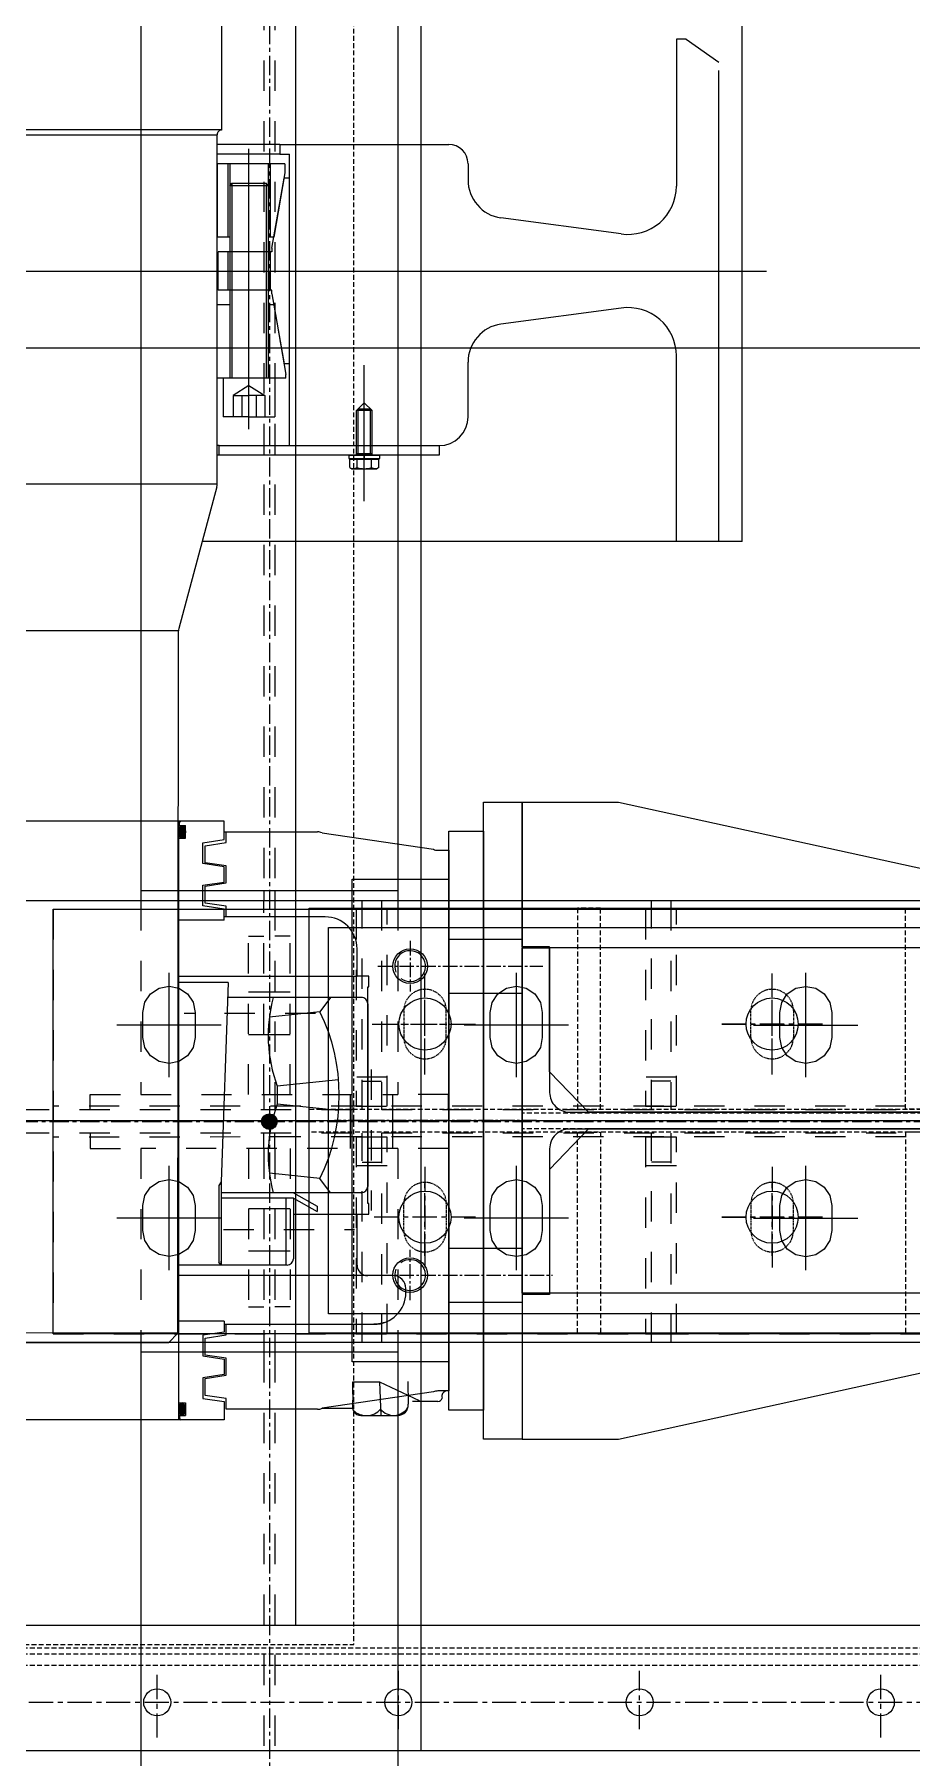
# Model space of a CAD drawing. Header units: inches. Extents: x 209270 to 234360, y -180214 to -150194.
# Drawn here: x 220057 to 220512, y -163394 to -162501 of the extents above; entities that cross this region are included whole.
import ezdxf

# ---------------------------------------------------------------- set-up
doc = ezdxf.new("R2010")
doc.units = ezdxf.units.IN
doc.header["$LTSCALE"] = 10
doc.header["$MEASUREMENT"] = 0
for name, pattern in [('CENTER', [2, 1.25, -0.25, 0.25, -0.25]), ('CENTER2', [1.125, 0.75, -0.125, 0.125, -0.125]), ('DXK_LINE_DOT2', [3.9198, 1.9599, -1.9599]), ('HIDDEN', [0.375, 0.25, -0.125])]:
    doc.linetypes.add(name, pattern=pattern)
doc.layers.get('0').update_dxf_attribs({"color": 1})
for name, color, linetype in [('$AUDIT_BAD_LAYER1', 1, 'Continuous'), ('_BLUE_0', 5, 'Continuous'), ('_BLUE_1', 5, 'Continuous'), ('_BLUE_2', 5, 'Continuous'), ('_BLUE_4', 5, 'Continuous')]:
    doc.layers.add(name, color=color, linetype=linetype)
for name, color, linetype, lineweight in [('All Bought', 1, 'Continuous', 9), ('Belt', 1, 'Continuous', 9), ('CEN', 1, 'CENTER', 9), ('CENETR LINE', 1, 'CENTER2', 9), ('DIM', 1, 'Continuous', 13), ('HIDDDEN', 1, 'HIDDEN', 9), ('HIDDEN', 1, 'HIDDEN', 9), ('MAIN OBJECT', 1, 'Continuous', 18), ('OBJECT', 1, 'Continuous', 18), ('plumer block', 1, 'Continuous', 5), ('STR25', 1, 'Continuous', 5), ('STRUC-25HD', 1, 'HIDDEN', 5)]:
    doc.layers.add(name, color=color, linetype=linetype, lineweight=lineweight)

# ---------------------------------------------------------------- blocks, each defined once
blk = doc.blocks.new('A$C7d42b53c')
at = {"layer": 'All Bought'}
h = blk.add_hatch(color=5, dxfattribs=at)
h.dxf.hatch_style = 1
h.set_gradient(color1=(0, 0, 255), color2=(255, 255, 0), tint=1)
edge = h.paths.add_edge_path()
edge.add_ellipse((-149.5, 138.18), major_axis=(3.3, 0), ratio=0.55, start_angle=0, end_angle=360, ccw=False)
h = blk.add_hatch(color=5, dxfattribs=at)
h.dxf.hatch_style = 1
h.set_gradient(color1=(0, 0, 255), color2=(255, 255, 0), tint=1)
edge = h.paths.add_edge_path()
edge.add_ellipse((149.5, 138.18), major_axis=(-3.3, 0), ratio=0.55, start_angle=0, end_angle=360)
for p, q in [((-155, 116.35), (-155, 403.65)), ((155, 116.35), (155, 403.65)), ((155, 140), (-155, 140)), ((-152.8, 139.45), (-154.34, 139.45)), ((-152.8, 139.45), (-152.8, 136.37)), ((-146.2, 136.37), (-152.8, 136.37)), ((-146.2, 140), (-146.2, 136.37)), ((-103.85, 140), (-146.2, 140)), ((-103.85, 116.35), (-103.85, 140)), ((-80.3, 42), (-80.3, 140)), ((-74.8, 83.8), (-74.8, 140)), ((-74.8, 83.8), (-74.8, 140)), ((71.5, 140), (-74.8, 140)), ((71.44, 114.23), (71.5, 140)), ((71.44, 114.23), (71.5, 140)), ((74.8, 140), (74.8, 47.5)), ((103.85, 140), (146.2, 140)), ((103.85, 116.35), (103.85, 140)), ((146.2, 140), (146.2, 136.37)), ((146.2, 136.37), (152.8, 136.37)), ((152.8, 139.45), (152.8, 136.37)), ((152.8, 139.45), (154.34, 139.45)), ((-143.85, 127.35), (-145.5, 116.35)), ((-144, 115.25), (-142.35, 126.25)), ((-133.15, 127.35), (-143.85, 127.35)), ((-142.35, 126.25), (-133.55, 126.25)), ((-133.55, 126.25), (-131.9, 115.25)), ((-131.5, 116.35), (-133.15, 127.35)), ((-121.85, 127.35), (-123.5, 116.35)), ((-123.1, 115.25), (-121.45, 126.25)), ((-111.15, 127.35), (-121.85, 127.35)), ((-121.45, 126.25), (-112.65, 126.25)), ((-112.65, 126.25), (-111, 115.25)), ((-109.5, 116.35), (-111.15, 127.35)), ((109.5, 116.35), (111.15, 127.35)), ((111, 115.25), (112.65, 126.25)), ((111.15, 127.35), (121.85, 127.35)), ((112.65, 126.25), (121.45, 126.25)), ((121.45, 126.25), (123.1, 115.25)), ((121.85, 127.35), (123.5, 116.35)), ((131.5, 116.35), (133.15, 127.35)), ((131.9, 115.25), (133.55, 126.25)), ((133.15, 127.35), (143.85, 127.35)), ((133.55, 126.25), (142.35, 126.25)), ((142.35, 126.25), (144, 115.25)), ((143.85, 127.35), (145.5, 116.35)), ((-145.5, 116.35), (-155, 116.35)), ((-123.5, 116.35), (-131.5, 116.35)), ((-103.85, 116.35), (-109.5, 116.35)), ((-105.5, 116.35), (-105.5, 38.7)), ((-74.8, 118), (-73.53, 119.1)), ((-31.79, 118), (-74.8, 118)), ((-74.8, 118), (-72.86, 118)), ((-33.66, 119.1), (-73.53, 119.1)), ((-40.15, 80.5), (-40.15, 118)), ((-37.4, 45.3), (-37.4, 118)), ((-31.79, 118), (-33.66, 119.1)), ((-31.79, 118), (-33.66, 119.1)), ((71.44, 114.23), (-31.79, 118)), ((71.44, 114.23), (-31.79, 118)), ((103.85, 116.35), (109.5, 116.35)), ((105.5, 64), (105.5, 116.35)), ((123.5, 116.35), (131.5, 116.35)), ((145.5, 116.35), (155, 116.35)), ((149.5, 116.35), (149.5, 67.95)), ((-149.5, 67.95), (-149.5, 115.25)), ((-149.5, 115.25), (-144, 115.25)), ((-131.9, 115.25), (-123.1, 115.25)), ((-111, 115.25), (-105.5, 115.25)), ((63.8, 45.3), (63.8, 114.51)), ((105.5, 115.25), (111, 115.25)), ((123.1, 115.25), (131.9, 115.25)), ((144, 115.25), (149.5, 115.25)), ((-30, 66.74), (-27.21, 92.96)), ((56.4, 66.74), (53.61, 92.96)), ((-40.15, 84.35), (-74.8, 84.35)), ((-40.15, 80.5), (-71.5, 80.5)), ((-48.4, 80.5), (-48.4, 47.5)), ((-40.15, 80.5), (-47.02, 68.12)), ((-37.4, 80.5), (-44.27, 68.12)), ((5.22, 57.06), (8.6, 88.88)), ((17.8, 88.88), (8.6, 88.88)), ((21.18, 57.06), (17.8, 88.88)), ((-140.5, 7.89), (-149, 65.66)), ((-149, 65.66), (-149, 49.81)), ((-44.27, 68.12), (-47.02, 68.12)), ((-37.4, 61.25), (-30, 66.74)), ((63.8, 61.25), (56.4, 66.74)), ((149, 65.66), (140.5, 7.89)), ((-141.7, 49.76), (-147.48, 49.91)), ((-74.8, 47.5), (-48.4, 47.5)), ((-48.4, 47.5), (-48.4, 41.45)), ((74.8, 41.45), (74.8, 47.5)), ((74.8, 47.5), (89, 47.5)), ((-152.77, 44.38), (-152.64, 26.4)), ((-135.31, 35.83), (-152.7, 35.22)), ((-135.31, 35.83), (-144.97, 15.28)), ((-80.3, 28.8), (-80.3, 42)), ((-48.4, 41.45), (-42.9, 41.45)), ((-42.9, 41.45), (-42.9, 42)), ((-42.9, 42), (69.3, 42)), ((60.5, 42), (-34.1, 42)), ((69.3, 42), (69.3, 41.45)), ((69.3, 41.45), (74.8, 41.45)), ((-135.07, 21.27), (-146.93, 20.94)), ((-89, 22.2), (-86.9, 22.2)), ((-140, 0), (-140, 5.6)), ((140, 0), (-140, 0)), ((140, 5.6), (140, 0))]:
    blk.add_line(p, q, dxfattribs=at)
at = {"layer": 'All Bought', "ltscale": 50}
for p, q in [((-141.7, 49.76), (-135.31, 49.76)), ((-135.31, 49.76), (-135.31, 35.83))]:
    blk.add_line(p, q, dxfattribs=at)
at = {"layer": 'All Bought'}
for centre, radius, start, end in [((-154.34, 138.79), 0.66, 90, 180), ((154.34, 138.79), 0.66, 0, 90), ((-17.65, 17.74), 75.82, 69.74705, 105.09929), ((44.05, 17.74), 75.82, 74.90071, 110.25295), ((-71.5, 83.8), 3.3, 180, 270), ((-144, 67.95), 5.5, 180, 204.64166), ((13.2, 154.96), 98.23, 243.91337, 296.08663), ((89, 64), 16.5, 270, 0), ((144, 67.95), 5.5, 335.35834, 0), ((-147.9, 45.02), 4.91, 85.14907, 187.46608), ((-143.1, 42.69), 9.68, 135.68502, 229.3917), ((-74.8, 42), 5.5, 90, 180), ((-34.1, 45.3), 3.3, 180, 270), ((-34.1, 45.3), 3.3, 180, 270), ((60.5, 45.3), 3.3, 270, 0), ((-89, 38.7), 16.5, 180, 270), ((-143.95, 28.54), 8.71, 128.64423, 238.49275), ((-86.9, 28.8), 6.6, 270, 0), ((-147.14, 26.44), 5.5, 180.41366, 272.20148), ((-143.3, 5.61), 2.2, 180, 260.40593), ((-142.78, 0.79), 2.79, 6.37366, 108.57002), ((-145.5, 5.6), 5.5, 0, 24.64166), ((145.5, 5.6), 5.5, 155.35834, 180)]:
    blk.add_arc(centre, radius, start, end, dxfattribs=at)
at = {"layer": 'All Bought', "extrusion": (0, 0, -1)}
blk.add_ellipse((-149.5, 138.18), major_axis=(3.3, 0), ratio=0.55, dxfattribs=at)
at = {"layer": 'All Bought'}
blk.add_ellipse((149.5, 138.18), major_axis=(-3.3, 0), ratio=0.55, dxfattribs=at)
for points, knots in [([(-104.49, 33.02), (-104.6, 33.33), (-104.71, 33.65), (-104.94, 34.43), (-105.06, 34.9), (-105.22, 35.69), (-105.27, 35.99), (-105.34, 36.44), (-105.36, 36.58), (-105.38, 36.79), (-105.39, 36.86), (-105.41, 37), (-105.41, 37.06), (-105.43, 37.2), (-105.44, 37.28), (-105.45, 37.48), (-105.46, 37.61), (-105.49, 38.08), (-105.5, 38.4), (-105.5, 38.72)], [-0.6807062, -0.6807062, -0.6807062, -0.6807062, -0.5764375, -0.5764375, -0.439189, -0.439189, -0.3543908, -0.3543908, -0.3166647, -0.3166647, -0.2959985, -0.2959985, -0.2786915, -0.2786915, -0.2582719, -0.2582719, -0.2216449, -0.2216449, -0.1292037, -0.1292037, -0.1292037, -0.1292037]), ([(-145.5, 5.61), (-145.5, 5.61), (-145.5, 5.73), (-145.5, 6.29), (-145.5, 6.8), (-145.5, 8.85), (-145.5, 10.99), (-145.5, 15.2), (-145.5, 16.92), (-145.5, 18.79)], [13.151276, 13.151276, 13.151276, 13.151276, 13.584275, 13.584275, 14.127648, 14.127648, 15.21439, 15.21439, 15.830404, 15.830404, 15.830404, 15.830404])]:
    blk.add_open_spline(points, degree=3, knots=knots, dxfattribs=at)
at = {"layer": 'CENETR LINE', "ltscale": 24.192183}
blk.add_line((0, 510.5), (0, -0.31), dxfattribs=at)
blk = doc.blocks.new('A$VNI7697676')
at = {"layer": 'All Bought'}
for p, q in [((142.5, -986.95), (142.5, 0)), ((412, -1200), (412, 0)), ((378, -940), (378, -1016.05)), ((383, -940), (378, -940)), ((383, -940), (400, -951.9)), ((400, -1200), (400, -956.1)), ((142.5, -986.95), (0, -986.95)), ((0, -989.44), (140, -989.45)), ((140, -1170.45), (140, -989.45)), ((172.5, -994.45), (140, -994.45)), ((156.5, -1141.89), (156.5, -996.67)), ((172.5, -994.45), (260, -994.45)), ((172.5, -994.45), (172.5, -999.45)), ((172.5, -999.45), (140, -999.45)), ((140, -1004.45), (140, -1042.45)), ((175.15, -1004.45), (140, -1004.45)), ((145.5, -1004.45), (145.5, -1042.45)), ((146.5, -1004.45), (146.5, -1115.55)), ((166.5, -1004.45), (166.5, -1042.45)), ((167.5, -1004.45), (167.5, -1042.45)), ((172.5, -999.45), (177.5, -999.45)), ((175.15, -1004.45), (175.15, -1009.22)), ((177.5, -1150.45), (177.5, -999.45)), ((270, -1004.45), (270, -1012.73)), ((146.5, -1015.84), (147.57, -1014.52)), ((166.5, -1015.84), (146.5, -1015.84)), ((147.57, -1014.52), (147.57, -1079.48)), ((147.57, -1014.52), (165.43, -1014.52)), ((166.5, -1015.84), (165.43, -1014.52)), ((165.43, -1014.52), (165.43, -1079.48)), ((166.5, -1015.84), (166.5, -1115.55)), ((168.3, -1048.1), (174.66, -1012)), ((175.15, -1009.22), (169.29, -1042.45)), ((177.5, -1012), (174.66, -1012)), ((177.5, -1108), (177.5, -1012)), ((349.36, -1040.79), (287.09, -1032.51)), ((146.5, -1042.45), (140, -1042.45)), ((169.29, -1042.45), (166.5, -1042.45)), ((140.5, -1070), (140.5, -1050)), ((140.5, -1070), (140.5, -1050)), ((168.3, -1050), (140.5, -1050)), ((145.5, -1050), (145.5, -1070)), ((167.5, -1050), (167.5, -1070)), ((168.3, -1048.1), (168.3, -1050)), ((-421.3, -1060), (424.7, -1060)), ((168.3, -1070), (140.5, -1070)), ((168.3, -1071.9), (168.3, -1070)), ((140, -1115.55), (140, -1077.55)), ((146.5, -1077.55), (140, -1077.55)), ((147.57, -1079.48), (147.57, -1115.55)), ((165.43, -1079.48), (165.43, -1115.55)), ((166.5, -1077.55), (166.5, -1100.55)), ((169.29, -1077.55), (166.5, -1077.55)), ((168.3, -1071.9), (174.66, -1108)), ((169.29, -1077.55), (175.65, -1113.58)), ((349.36, -1079.21), (287.09, -1087.49)), ((172.49, -1096.55), (172.62, -1096.42)), ((378, -1200), (378, -1103.95)), ((177.5, -1108), (174.66, -1108)), ((175.65, -1115.55), (175.65, -1113.58)), ((216.25, -1179.19), (216.26, -1108.79)), ((270, -1135.45), (270, -1107.27)), ((175.65, -1115.55), (140, -1115.55)), ((143.04, -1115.55), (143.04, -1135.45)), ((156.5, -1119.32), (148.36, -1124.41)), ((156.5, -1119.32), (164.64, -1124.41)), ((169.96, -1115.55), (169.96, -1135.45)), ((148.36, -1124.41), (148.36, -1135.45)), ((148.36, -1124.41), (156.5, -1124.41)), ((152.76, -1124.41), (152.76, -1135.45)), ((164.64, -1124.41), (156.5, -1124.41)), ((160.24, -1124.41), (160.24, -1135.45)), ((164.64, -1124.41), (164.64, -1135.45)), ((212.26, -1132.23), (216.26, -1128.23)), ((220.26, -1132.23), (212.26, -1132.23)), ((212.26, -1155.47), (212.26, -1132.23)), ((219.5, -1131.47), (213.03, -1131.47)), ((213.03, -1155.47), (213.03, -1131.47)), ((216.26, -1128.23), (220.26, -1132.23)), ((219.5, -1155.47), (219.5, -1131.47)), ((220.26, -1155.47), (220.26, -1132.23)), ((156.5, -1135.45), (143.04, -1135.45)), ((156.5, -1135.45), (169.96, -1135.45)), ((141, -1150.45), (140, -1150.45)), ((141, -1155.45), (141, -1150.45)), ((141, -1150.45), (255, -1150.45)), ((255, -1150.45), (255, -1155.45)), ((141, -1155.45), (140, -1155.45)), ((255, -1155.45), (141, -1155.45)), ((224.25, -1155.47), (208.25, -1155.47)), ((208.25, -1155.47), (208.25, -1157.07)), ((208.25, -1157.07), (224.25, -1157.07)), ((208.74, -1161.78), (208.74, -1157.67)), ((210.44, -1157.67), (208.74, -1157.67)), ((210.44, -1157.67), (210.44, -1157.07)), ((210.44, -1157.07), (222.07, -1157.07)), ((222.07, -1157.67), (210.44, -1157.67)), ((213.02, -1154.7), (212.25, -1155.47)), ((220.25, -1154.7), (212.25, -1154.7)), ((212.5, -1161.78), (212.5, -1157.67)), ((216.25, -1155.47), (216.25, -1157.07)), ((219.48, -1154.7), (220.25, -1155.47)), ((220.01, -1161.79), (220.01, -1157.67)), ((222.07, -1157.67), (222.07, -1157.07)), ((223.76, -1157.67), (222.07, -1157.67)), ((223.76, -1161.79), (223.76, -1157.67)), ((224.25, -1157.07), (224.25, -1155.47)), ((208.74, -1161.78), (209.75, -1162.37)), ((209.75, -1162.37), (222.75, -1162.37)), ((223.76, -1161.79), (222.75, -1162.37)), ((140, -1170.45), (0, -1170.44)), ((139.83, -1171.74), (120.17, -1245.11)), ((412, -1200), (132.26, -1200)), ((120, -1246.41), (0, -1246.4)), ((119.67, -1610), (120, -1246.41)), ((0, -1615), (115, -1615)), ((115, -1615), (119.67, -1610))]:
    blk.add_line(p, q, dxfattribs=at)
at = {"layer": 'All Bought', "ltscale": 0.25}
blk.add_line((119.67, -1610), (0, -1609.99), dxfattribs=at)
at = {"layer": 'All Bought'}
for centre, radius, start, end in [((142.5, -989.45), 2.5, 90, 180), ((260, -1004.45), 10, 0, 90), ((290, -1012.73), 20, 180, 261.63411), ((353, -1016.05), 25, 261.63411, 0), ((353, -1103.95), 25, 0, 98.36589), ((290, -1107.27), 20, 98.36589, 180), ((255, -1135.45), 15, 270, 0), ((210.62, -1159.05), 3.32, 244.44216, 304.44216), ((216.25, -1149.96), 12.41, 252.38282, 287.60777), ((221.88, -1159.05), 3.32, 235.54842, 295.54842), ((135, -1170.45), 5, 345, 0), ((125, -1246.41), 5, 165, 180)]:
    blk.add_arc(centre, radius, start, end, dxfattribs=at)
blk = doc.blocks.new('A$Caf28373f')
for centre in [(-80, 20, -5460), (79.98, 20, -4112.11)]:
    blk.add_circle(centre, 9)
for centre, start, end in [((-80, 20, -5460), 66.99271, 37.42559), ((79.98, 20, -4112.11), 142.57441, 113.00729)]:
    blk.add_arc(centre, 8, start, end)
at = {"layer": 'CENETR LINE'}
for p, q in [((0, -45.46, 83400.99), (0, 59.12)), ((-80, 36.74, -5460), (-80, -53.84, 77940.99)), ((79.98, 36.74, -4112.11), (79.98, -48.75, 79288.87)), ((-93.07, 20, 57196822.12), (-66.94, 20, -57207742.12)), ((93.05, 20, 57198170.01), (66.92, 20, -57206394.23))]:
    blk.add_line(p, q, dxfattribs=at)
at = {"layer": 'MAIN OBJECT'}
for points in [[(-125, 50), (124.98, 50), (124.98, 0), (-125, 0)], [(-150, -18), (-150, 0), (149.98, 0), (149.98, -18)], [(-165, -38), (-165, -18), (164.98, -18), (164.98, -38)]]:
    blk.add_lwpolyline(points, close=True, dxfattribs=at)
at = {"layer": 'plumer block'}
for p, q in [((-94, 0, -5460), (-94, -38, -5460)), ((-66, 0, -5460), (-66, -38, -5460)), ((65.98, 0, -4112.11), (65.98, -38, -4112.11)), ((93.98, 0, -4112.11), (93.98, -38, -4112.11)), ((-94, -38, -5460), (-94, -38, -5460)), ((-66, -38, -5460), (-66, -38, -5460)), ((65.98, -38, -4112.11), (65.98, -38, -4112.11)), ((93.98, -38, -4112.11), (93.98, -38, -4112.11))]:
    blk.add_line(p, q, dxfattribs=at)
blk = doc.blocks.new('A$Cb99c24d6')
at = {"layer": 'OBJECT'}
for points in [[(0, 164.98), (50, 164.98), (395.1, 89.4), (395.1, 25.3), (374.31, 4.3), (34.5, 4.3), (14.3, 25.3), (14.3, 90), (0, 90)], [(0, -165), (50, -165), (395.1, -89.4), (395.1, -25.3), (374.31, -4.3), (34.5, -4.3), (14.3, -25.3), (14.3, -90), (0, -90)]]:
    blk.add_lwpolyline(points, close=True, dxfattribs=at)
at = {"layer": 'MAIN OBJECT', "rotation": 90}
blk.add_blockref('A$Caf28373f', (-38, 0), dxfattribs=at)
blk = doc.blocks.new('A$Ca8e9f297')
at = {"layer": 'CEN'}
for p, q in [((-255, 30), (-255, 70)), ((-75.08, 30), (-75.08, 70)), ((-281.12, 50), (-228.88, 50)), ((-101.2, 50), (-48.96, 50)), ((-351.62, 0), (351.62, 0)), ((-255, -70), (-255, -30)), ((-75.08, -70), (-75.08, -30)), ((-228.88, -50), (-281.12, -50)), ((-48.96, -50), (-101.2, -50))]:
    blk.add_line(p, q, dxfattribs=at)
at = {"layer": 'MAIN OBJECT', "ltscale": 0.2, "elevation": -5434512.11}
blk.add_lwpolyline([(-305, 100), (305, 100), (305, -100), (-305, -100)], close=True, dxfattribs=at)
at = {"layer": 'MAIN OBJECT', "elevation": 0}
blk.add_lwpolyline([(-180.2, -4.4, 0.414214), (-190.4, -14.6), (-190.4, -89.4), (-204.7, -89.4), (-204.7, 89.4), (-190.4, 89.4), (-190.4, 14.6, 0.414214), (-180.2, 4.4), (180.2, 4.4, 0.414214), (190.4, 14.6), (190.4, 89.4), (204.7, 89.4), (204.7, -89.4), (190.4, -89.4), (190.4, -14.6, 0.414214), (180.2, -4.4), (-180.2, -4.4)], format="xyb", dxfattribs=at)
at = {"layer": 'MAIN OBJECT'}
for centre in [(-255, 50, 513.62), (-75.08, 50, -5.75), (-255, -50, 513.62), (-75.08, -50, -5.75)]:
    blk.add_circle(centre, 13.5, dxfattribs=at)
blk = doc.blocks.new('A$Ca7c4800b')
at = {"layer": 'CEN'}
for p, q in [((-255, 23.88, 5434512.11), (-255, 76.12, 5434512.11)), ((-75, 23.88, 5434512.11), (-75, 76.12, 5434512.11)), ((-282.44, 50, 5434512.11), (-228.77, 50, 5434512.11)), ((-48.99, 50, 5434512.11), (-101.23, 50, 5434512.11)), ((-359.98, 0), (359.98, 0)), ((-255, -23.88, 5434512.11), (-255, -76.12, 5434512.11)), ((-75, -23.88, 5434512.11), (-75, -76.12, 5434512.11)), ((-228.77, -50, 5434512.11), (-282.44, -50, 5434512.11)), ((-101.23, -50, 5434512.11), (-48.99, -50, 5434512.11))]:
    blk.add_line(p, q, dxfattribs=at)
at = {"layer": 'HIDDEN', "ltscale": 0.2}
for points in [[(-243.94, 57, 1), (-265.94, 57), (-265.94, 43, 1), (-243.94, 43)], [(-86.06, 57, -1), (-64.06, 57), (-64.06, 43, -1), (-86.06, 43)], [(-243.94, -57, -1), (-265.94, -57), (-265.94, -43, -1), (-243.94, -43)], [(-86.06, -57, 1), (-64.06, -57), (-64.06, -43, 1), (-86.06, -43)]]:
    blk.add_lwpolyline(points, format="xyb", close=True, dxfattribs=at)
at = {"layer": 'STR25', "ltscale": 0.2}
blk.add_lwpolyline([(-315, 110), (315, 110), (315, -110), (-315, -110)], close=True, dxfattribs=at)
at = {"layer": 'STRUC-25HD'}
for points in [[(-164, 110), (-176, 110), (-176, 6), (-164, 6)], [(-6, 110), (6, 110), (6, 6), (-6, 6)], [(315, 6), (315, -6), (-315, -6), (-315, 6)], [(-164, -110), (-176, -110), (-176, -6), (-164, -6)], [(-6, -110), (6, -110), (6, -6), (-6, -6)]]:
    blk.add_lwpolyline(points, close=True, dxfattribs=at)
blk = doc.blocks.new('A$Ccd523e08')
at = {"layer": 'CEN'}
blk.add_line((-55.52, -1500, 4.74), (-2941.86, -1500, 4.74), dxfattribs=at)
at = {"layer": 'HIDDEN'}
for p, q in [((-2298, -1496.19, 4.74), (-298, -1496.19, 4.74)), ((-2298, -1504.29, 4.74), (-298, -1504.29, 4.74))]:
    blk.add_line(p, q, dxfattribs=at)
at = {"layer": 'MAIN OBJECT'}
for p, q in [((-2298, -1410.6, 4.74), (-298, -1410.6, 4.74)), ((-2298, -1589.4, 4.74), (-298, -1589.4, 4.74))]:
    blk.add_line(p, q, dxfattribs=at)
at = {"layer": 'All Bought', "xscale": -1, "rotation": 270}
blk.add_blockref('A$C7d42b53c', (-260, -1500, -0.76), dxfattribs=at)
at = {"layer": 'DIM', "xscale": -1}
for name, p in [('A$VNI7697676', (0, 0)), ('A$Cb99c24d6', (-298, -1500, 4.74)), ('A$Ca7c4800b', (-502.7, -1500, 4.74)), ('A$Ca8e9f297', (-502.7, -1500, 4.74))]:
    blk.add_blockref(name, p, dxfattribs=at)
blk = doc.blocks.new('A$Cdf87a385')
at = {"layer": 'CEN'}
for p, q in [((-1184, 1818.54), (-1184, 1783.77)), ((-1059, 1814.2), (-1059, 1783.92)), ((-934, 1814.2), (-934, 1783.92)), ((-809, 1818.54), (-809, 1783.77)), ((-62.55, 1800.24), (-1600.74, 1800.24))]:
    blk.add_line(p, q, dxfattribs=at)
at = {"layer": 'HIDDDEN'}
for p, q in [((-1619.29, 1781.24), (-165.63, 1781.24)), ((-1619.29, 1775.24), (-123.63, 1775.24)), ((-1619.29, 1772.24), (-153.89, 1772.24)), ((-158.88, 1770.24), (-910.95, 1770.24)), ((-910.71, -1770.24), (-910.7, 1770.24))]:
    blk.add_line(p, q, dxfattribs=at)
at = {"layer": 'MAIN OBJECT'}
for p, q in [((-117.63, 1825.24), (-1619.29, 1825.24)), ((-945.71, -1825.24), (-945.7, 1825.24)), ((-123.63, 1760.24), (-1619.29, 1760.24)), ((-880.71, -1760.24), (-880.7, 1760.24))]:
    blk.add_line(p, q, dxfattribs=at)
for centre in [(-1184, 1800.24), (-1059, 1800.24), (-934, 1800.24), (-809, 1800.24)]:
    blk.add_circle(centre, 7, dxfattribs=at)
blk = doc.blocks.new('MECH_DRAWING')
at = {"layer": 'Belt'}
blk.add_line((232519.45, -162663.67, -0.02), (219599.94, -162663.67, 0.01), dxfattribs=at)
at = {"layer": '$AUDIT_BAD_LAYER1', "color": 1, "rotation": 180.0000473434895}
blk.add_blockref('A$Cdf87a385', (219311.87, -161564.7, 0.76), dxfattribs=at)
at = {"layer": 'DIM', "xscale": -1}
blk.add_blockref('A$Ccd523e08', (220011.94, -161563.69, 0.76), dxfattribs=at)
blk = doc.blocks.new('Part-116860372-114981 - 114867')
at = {"layer": '_BLUE_1', "linetype": 'DXK_LINE_DOT2'}
for p, q in [((20025.6, 15328.3), (9338.1, 15328.3)), ((20025.6, 15313.4), (9338.1, 15313.4))]:
    blk.add_line(p, q, dxfattribs=at)
at = {"layer": '_BLUE_2', "linetype": 'Continuous'}
for p, q in [((9338.1, 15464), (17066.8, 15464)), ((20044.3, 15177.7), (9338.1, 15177.7))]:
    blk.add_line(p, q, dxfattribs=at)
at = {"layer": '_BLUE_4', "linetype": 'CENTER'}
blk.add_line((9338.1, 15320.8), (20200.6, 15320.8), dxfattribs=at)
blk = doc.blocks.new('Part-116860372-114984 - 114867')
at = {"layer": '_BLUE_4', "linetype": 'Continuous'}
blk.add_hatch(color=256, dxfattribs=at).paths.add_polyline_path([(13700.6, 15315.8, -1), (13700.6, 15325.8, -1)])
at = {"layer": '_BLUE_1', "linetype": 'DXK_LINE_DOT2'}
for p, q in [((13617.3, 18964.6), (13617.3, 15470.2)), ((13697, 18908.3), (13697, 15470.2)), ((13704.1, 18908.3), (13704.1, 15470.2)), ((13617.3, 15464), (13617.3, 15338.3)), ((13697, 15338.3), (13697, 15464)), ((13704.1, 15464), (13704.1, 15338.3)), ((13783.8, 15464), (13783.8, 15338.3)), ((13617.3, 15338.3), (13783.8, 15338.3))]:
    blk.add_line(p, q, dxfattribs=at)
at = {"layer": '_BLUE_2', "linetype": 'Continuous'}
for p, q in [((13617.3, 18914.6), (13617.3, 15464)), ((13783.8, 18914.6), (13783.8, 15464)), ((13783.8, 15470.2), (13617.3, 15470.2)), ((13697, 15470.2), (13697, 15464)), ((13704.1, 15470.2), (13704.1, 15464))]:
    blk.add_line(p, q, dxfattribs=at)
at = {"layer": '_BLUE_4', "linetype": 'CENTER'}
blk.add_line((13700.6, 19070.8), (13700.6, 15320.8), dxfattribs=at)
at = {"layer": '_BLUE_4', "linetype": 'Continuous'}
blk.add_circle((13700.6, 15320.8), 5, dxfattribs=at)
blk = doc.blocks.new('Part-116860372-114993 - 114867')
at = {"layer": '_BLUE_4', "linetype": 'Continuous'}
blk.add_hatch(color=256, dxfattribs=at).paths.add_polyline_path([(13700.6, 15315.8, -1), (13700.6, 15325.8, -1)])
at = {"layer": '_BLUE_1', "linetype": 'DXK_LINE_DOT2'}
for p, q in [((13617.3, 15303.4), (13617.3, 15177.7)), ((13783.8, 15303.4), (13617.3, 15303.4)), ((13697, 15303.4), (13697, 15177.7)), ((13704.1, 15303.4), (13704.1, 15177.7)), ((13783.8, 15303.4), (13783.8, 15171.5)), ((13697, 15171.5), (13697, 12695.8)), ((13704.1, 15171.5), (13704.1, 12695.8))]:
    blk.add_line(p, q, dxfattribs=at)
at = {"layer": '_BLUE_2', "linetype": 'Continuous'}
for p, q in [((13617.3, 15177.7), (13617.3, 12689.6)), ((13783.8, 15171.5), (13617.3, 15171.5)), ((13697, 15177.7), (13697, 15171.5)), ((13704.1, 15177.7), (13704.1, 15171.5)), ((13783.8, 15177.7), (13783.8, 12714.6))]:
    blk.add_line(p, q, dxfattribs=at)
at = {"layer": '_BLUE_4', "linetype": 'CENTER'}
blk.add_line((13700.6, 15320.8), (13700.6, 12570.8), dxfattribs=at)
at = {"layer": '_BLUE_4', "linetype": 'Continuous'}
blk.add_circle((13700.6, 15320.8), 5, dxfattribs=at)
blk = doc.blocks.new('Part-116860372-115257 - 114867')
at = {"layer": '_BLUE_1', "linetype": 'DXK_LINE_DOT2'}
for p, q in [((13714.1, 15440.8), (13704.1, 15440.8)), ((13714.1, 15338.3), (13714.1, 15440.8)), ((13704.1, 15338.3), (13704.1, 15328.3)), ((13816.6, 15338.3), (13783.8, 15338.3)), ((13816.6, 15328.3), (13816.6, 15338.3))]:
    blk.add_line(p, q, dxfattribs=at)
blk = doc.blocks.new('Part-116860372-115194 - 114867')
at = {"layer": '_BLUE_1', "linetype": 'DXK_LINE_DOT2'}
for p, q in [((13704.1, 15303.4), (13704.1, 15313.4)), ((13816.6, 15313.4), (13816.6, 15303.4)), ((13714.1, 15303.4), (13714.1, 15200.9)), ((13816.6, 15303.4), (13783.8, 15303.4)), ((13714.1, 15200.9), (13704.1, 15200.9))]:
    blk.add_line(p, q, dxfattribs=at)
blk = doc.blocks.new('Part-116860372-115195 - 114867')
at = {"layer": '_BLUE_1', "linetype": 'DXK_LINE_DOT2'}
for p, q in [((13584.5, 15313.4), (13584.5, 15303.4)), ((13697, 15303.4), (13697, 15313.4)), ((13584.5, 15303.4), (13617.3, 15303.4)), ((13687, 15303.4), (13687, 15200.9)), ((13687, 15200.9), (13697, 15200.9))]:
    blk.add_line(p, q, dxfattribs=at)
blk = doc.blocks.new('Bolt-116860372-115196 - 114867')
at = {"layer": '_BLUE_1', "linetype": 'DXK_LINE_DOT2'}
for p, q in [((13687, 15264.6), (13697, 15264.6)), ((13697, 15264.6), (13704.1, 15264.6)), ((13704.1, 15264.6), (13714.1, 15264.6)), ((13670.8, 15250.9), (13755.8, 15250.9)), ((13687, 15237.1), (13697, 15237.1)), ((13697, 15237.1), (13704.1, 15237.1)), ((13704.1, 15237.1), (13714.1, 15237.1))]:
    blk.add_line(p, q, dxfattribs=at)
blk = doc.blocks.new('Part-116860372-150326 - 114867')
at = {"layer": '_BLUE_1', "linetype": 'DXK_LINE_DOT2'}
for p, q in [((13948.2, 15328.3), (13948.2, 15464)), ((13948.2, 15464), (13960.7, 15464)), ((13960.7, 15464), (13960.7, 15328.3)), ((13960.7, 15347), (13948.2, 15347))]:
    blk.add_line(p, q, dxfattribs=at)
blk = doc.blocks.new('Part-116860372-115256 - 114867')
at = {"layer": '_BLUE_1', "linetype": 'DXK_LINE_DOT2'}
for p, q in [((13687, 15338.3), (13687, 15440.8)), ((13687, 15440.8), (13697, 15440.8)), ((13584.5, 15328.3), (13584.5, 15338.3)), ((13584.5, 15338.3), (13617.3, 15338.3)), ((13697, 15338.3), (13697, 15328.3))]:
    blk.add_line(p, q, dxfattribs=at)
blk = doc.blocks.new('Bolt-116860372-115258 - 114867')
at = {"layer": '_BLUE_1', "linetype": 'DXK_LINE_DOT2'}
for p, q in [((13697, 15404.5), (13687, 15404.5)), ((13704.1, 15404.5), (13697, 15404.5)), ((13714.1, 15404.5), (13704.1, 15404.5)), ((13730.4, 15390.8), (13645.4, 15390.8)), ((13697, 15377), (13687, 15377)), ((13704.1, 15377), (13697, 15377)), ((13714.1, 15377), (13704.1, 15377))]:
    blk.add_line(p, q, dxfattribs=at)
blk = doc.blocks.new('Bolt-116860372-115279 - 114867')
at = {"layer": '_BLUE_1', "linetype": 'DXK_LINE_DOT2'}
for p, q in [((13766.6, 15354.5), (13766.6, 15263.3)), ((13752.9, 15338.3), (13752.9, 15328.3)), ((13780.4, 15338.3), (13780.4, 15328.3)), ((13752.9, 15328.3), (13752.9, 15313.4)), ((13780.4, 15328.3), (13780.4, 15313.4)), ((13752.9, 15313.4), (13752.9, 15303.4)), ((13780.4, 15313.4), (13780.4, 15303.4))]:
    blk.add_line(p, q, dxfattribs=at)
blk = doc.blocks.new('Part-116860372-116510 - 114867')
at = {"layer": '_BLUE_1', "linetype": 'DXK_LINE_DOT2'}
for p, q in [((13964.3, 15310.8), (13944.3, 15310.8)), ((13944.3, 15310.8), (13944.3, 15183.3)), ((13964.3, 15183.3), (13964.3, 15310.8)), ((13964.3, 15292.1), (13944.3, 15292.1)), ((13944.3, 15183.3), (13964.3, 15183.3))]:
    blk.add_line(p, q, dxfattribs=at)
blk = doc.blocks.new('Part-116860372-116508 - 114867')
at = {"layer": '_BLUE_1', "linetype": 'DXK_LINE_DOT2'}
for p, q in [((13776.8, 15310.8), (13756.8, 15310.8)), ((13756.8, 15310.8), (13756.8, 15183.3)), ((13776.8, 15183.3), (13776.8, 15310.8)), ((13776.8, 15292.1), (13756.8, 15292.1)), ((13756.8, 15183.3), (13776.8, 15183.3))]:
    blk.add_line(p, q, dxfattribs=at)
blk = doc.blocks.new('Part-116860372-150328 - 114867')
at = {"layer": '_BLUE_1', "linetype": 'DXK_LINE_DOT2'}
for p, q in [((13760.7, 15328.3), (13760.7, 15464)), ((13760.7, 15464), (13773.2, 15464)), ((13773.2, 15464), (13773.2, 15328.3)), ((13760.7, 15347), (13773.2, 15347))]:
    blk.add_line(p, q, dxfattribs=at)
blk = doc.blocks.new('Part-116860372-116505 - 114867')
at = {"layer": '_BLUE_2', "linetype": 'Continuous'}
for p, q in [((13560.6, 15183.3), (13560.6, 15458.3)), ((13560.6, 15458.3), (14348.1, 15458.3)), ((14348.1, 15183.3), (13560.6, 15183.3))]:
    blk.add_line(p, q, dxfattribs=at)
blk = doc.blocks.new('Part-116860372-116509 - 114867')
at = {"layer": '_BLUE_1', "linetype": 'DXK_LINE_DOT2'}
for p, q in [((13944.3, 15458.3), (13944.3, 15330.8)), ((13964.3, 15458.3), (13944.3, 15458.3)), ((13964.3, 15330.8), (13964.3, 15458.3)), ((13964.3, 15349.6), (13944.3, 15349.6)), ((13944.3, 15330.8), (13964.3, 15330.8))]:
    blk.add_line(p, q, dxfattribs=at)
blk = doc.blocks.new('Part-116860372-150327 - 114867')
at = {"layer": '_BLUE_1', "linetype": 'DXK_LINE_DOT2'}
for p, q in [((13760.7, 15177.7), (13760.7, 15313.4)), ((13773.2, 15313.4), (13773.2, 15177.7)), ((13760.7, 15294.6), (13773.2, 15294.6)), ((13773.2, 15177.7), (13760.7, 15177.7))]:
    blk.add_line(p, q, dxfattribs=at)
blk = doc.blocks.new('Part-116860372-116504 - 114867')
at = {"layer": '_BLUE_1', "linetype": 'DXK_LINE_DOT2'}
for p, q in [((14348.1, 15330.9), (13560.6, 15330.8)), ((13560.6, 15310.8), (13560.6, 15330.8)), ((14348.1, 15310.9), (13560.6, 15310.8))]:
    blk.add_line(p, q, dxfattribs=at)
blk = doc.blocks.new('Part-116860372-116506 - 114867')
at = {"layer": '_BLUE_1', "linetype": 'DXK_LINE_DOT2'}
for p, q in [((13756.8, 15458.3), (13756.8, 15330.8)), ((13776.8, 15458.3), (13756.8, 15458.3)), ((13776.8, 15330.8), (13776.8, 15458.3)), ((13776.8, 15349.6), (13756.8, 15349.6)), ((13756.8, 15330.8), (13776.8, 15330.8))]:
    blk.add_line(p, q, dxfattribs=at)
blk = doc.blocks.new('Part-116860372-116507 - 114867')
at = {"layer": '_BLUE_1', "linetype": 'DXK_LINE_DOT2'}
for p, q in [((13560.6, 15458.3), (13560.6, 15183.3)), ((13560.6, 15458.3), (14348.1, 15458.3)), ((13560.6, 15183.3), (14348.1, 15183.3))]:
    blk.add_line(p, q, dxfattribs=at)
blk = doc.blocks.new('Bolt-116860372-116513 - 114867')
at = {"layer": '_BLUE_2', "linetype": 'Continuous'}
for p, q in [((13635.6, 15349.6), (13635.6, 15417.1)), ((13860.6, 15349.6), (13860.6, 15417.1)), ((14048.1, 15349.6), (14048.1, 15417.1)), ((13623.6, 15403.4), (13629.1, 15407.1)), ((13629.1, 15407.1), (13635.6, 15408.4)), ((13635.6, 15408.4), (13635.6, 15408.4)), ((13635.6, 15408.4), (13642, 15407.1)), ((13642, 15407.1), (13647.5, 15403.4)), ((13848.6, 15403.4), (13854.1, 15407.1)), ((13854.1, 15407.1), (13860.6, 15408.4)), ((13860.6, 15408.4), (13860.6, 15408.4)), ((13860.6, 15408.4), (13867, 15407.1)), ((13867, 15407.1), (13872.5, 15403.4)), ((14036.1, 15403.4), (14041.6, 15407.1)), ((14041.6, 15407.1), (14048.1, 15408.3)), ((14048.1, 15408.3), (14048.1, 15408.3)), ((14048.1, 15408.3), (14054.5, 15407.1)), ((14054.5, 15407.1), (14060, 15403.4)), ((13618.7, 15391.5), (13620, 15398)), ((13620, 15398), (13623.6, 15403.4)), ((13647.5, 15403.4), (13651.2, 15398)), ((13651.2, 15398), (13652.4, 15391.5)), ((13843.7, 15391.5), (13845, 15397.9)), ((13845, 15397.9), (13848.6, 15403.4)), ((13872.5, 15403.4), (13876.2, 15397.9)), ((13876.2, 15397.9), (13877.4, 15391.5)), ((14031.2, 15391.5), (14032.5, 15397.9)), ((14032.5, 15397.9), (14036.1, 15403.4)), ((14060, 15403.4), (14063.7, 15397.9)), ((14063.7, 15397.9), (14064.9, 15391.5)), ((13601.8, 15383.4), (13669.3, 15383.4)), ((13618.7, 15375.3), (13618.7, 15391.5)), ((13652.4, 15391.5), (13652.4, 15375.2)), ((13826.8, 15383.4), (13894.3, 15383.4)), ((13843.7, 15375.2), (13843.7, 15391.5)), ((13877.4, 15391.5), (13877.4, 15375.2)), ((14014.3, 15383.3), (14081.8, 15383.3)), ((14031.2, 15375.2), (14031.2, 15391.5)), ((14064.9, 15391.5), (14064.9, 15375.2)), ((13620, 15368.8), (13618.7, 15375.3)), ((13652.4, 15375.2), (13651.2, 15368.8)), ((13845, 15368.8), (13843.7, 15375.2)), ((13877.4, 15375.2), (13876.2, 15368.8)), ((14032.5, 15368.8), (14031.2, 15375.2)), ((14064.9, 15375.2), (14063.7, 15368.8)), ((13623.6, 15363.3), (13620, 15368.8)), ((13629.1, 15359.7), (13623.6, 15363.3)), ((13647.5, 15363.3), (13642, 15359.7)), ((13651.2, 15368.8), (13647.5, 15363.3)), ((13848.6, 15363.3), (13845, 15368.8)), ((13854.1, 15359.6), (13848.6, 15363.3)), ((13872.5, 15363.3), (13867, 15359.6)), ((13876.2, 15368.8), (13872.5, 15363.3)), ((14036.1, 15363.3), (14032.5, 15368.8)), ((14041.6, 15359.6), (14036.1, 15363.3)), ((14060, 15363.3), (14054.5, 15359.6)), ((14063.7, 15368.8), (14060, 15363.3)), ((13635.6, 15358.4), (13629.1, 15359.7)), ((13642, 15359.7), (13635.6, 15358.4)), ((13635.6, 15358.4), (13635.6, 15358.4)), ((13860.6, 15358.4), (13854.1, 15359.6)), ((13867, 15359.6), (13860.6, 15358.4)), ((13860.6, 15358.4), (13860.6, 15358.4)), ((14048.1, 15358.3), (14041.6, 15359.6)), ((14054.5, 15359.6), (14048.1, 15358.3)), ((14048.1, 15358.3), (14048.1, 15358.3)), ((13623.6, 15278.4), (13629.1, 15282.1)), ((13629.1, 15282.1), (13635.6, 15283.4)), ((13635.6, 15224.6), (13635.6, 15292.1)), ((13635.6, 15283.4), (13635.6, 15283.4)), ((13635.6, 15283.4), (13642, 15282.1)), ((13642, 15282.1), (13647.5, 15278.4)), ((13848.6, 15278.4), (13854.1, 15282.1)), ((13854.1, 15282.1), (13860.6, 15283.4)), ((13860.6, 15224.6), (13860.6, 15292.1)), ((13860.6, 15283.4), (13860.6, 15283.4)), ((13860.6, 15283.4), (13867, 15282.1)), ((13867, 15282.1), (13872.5, 15278.4)), ((14036.1, 15278.4), (14041.6, 15282.1)), ((14041.6, 15282.1), (14048.1, 15283.3)), ((14048.1, 15224.6), (14048.1, 15292.1)), ((14048.1, 15283.3), (14048.1, 15283.3)), ((14048.1, 15283.3), (14054.5, 15282.1)), ((14054.5, 15282.1), (14060, 15278.4)), ((13618.7, 15266.5), (13620, 15273)), ((13620, 15273), (13623.6, 15278.4)), ((13647.5, 15278.4), (13651.2, 15273)), ((13651.2, 15273), (13652.4, 15266.5)), ((13843.7, 15266.5), (13845, 15272.9)), ((13845, 15272.9), (13848.6, 15278.4)), ((13872.5, 15278.4), (13876.2, 15272.9)), ((13876.2, 15272.9), (13877.4, 15266.5)), ((14031.2, 15266.5), (14032.5, 15272.9)), ((14032.5, 15272.9), (14036.1, 15278.4)), ((14060, 15278.4), (14063.7, 15272.9)), ((14063.7, 15272.9), (14064.9, 15266.5)), ((13618.7, 15250.3), (13618.7, 15266.5)), ((13652.4, 15266.5), (13652.4, 15250.2)), ((13843.7, 15250.2), (13843.7, 15266.5)), ((13877.4, 15266.5), (13877.4, 15250.2)), ((14031.2, 15250.2), (14031.2, 15266.5)), ((14064.9, 15266.5), (14064.9, 15250.2)), ((13601.8, 15258.4), (13669.3, 15258.4)), ((13620, 15243.8), (13618.7, 15250.3)), ((13652.4, 15250.2), (13651.2, 15243.8)), ((13826.8, 15258.4), (13894.3, 15258.4)), ((13845, 15243.8), (13843.7, 15250.2)), ((13877.4, 15250.2), (13876.2, 15243.8)), ((14014.3, 15258.3), (14081.8, 15258.3)), ((14032.5, 15243.8), (14031.2, 15250.2)), ((14064.9, 15250.2), (14063.7, 15243.8)), ((13623.6, 15238.3), (13620, 15243.8)), ((13629.1, 15234.7), (13623.6, 15238.3)), ((13647.5, 15238.3), (13642, 15234.7)), ((13651.2, 15243.8), (13647.5, 15238.3)), ((13848.6, 15238.3), (13845, 15243.8)), ((13854.1, 15234.6), (13848.6, 15238.3)), ((13872.5, 15238.3), (13867, 15234.6)), ((13876.2, 15243.8), (13872.5, 15238.3)), ((14036.1, 15238.3), (14032.5, 15243.8)), ((14041.6, 15234.6), (14036.1, 15238.3)), ((14060, 15238.3), (14054.5, 15234.6)), ((14063.7, 15243.8), (14060, 15238.3)), ((13635.6, 15233.4), (13629.1, 15234.7)), ((13642, 15234.7), (13635.6, 15233.4)), ((13635.6, 15233.4), (13635.6, 15233.4)), ((13860.6, 15233.4), (13854.1, 15234.6)), ((13867, 15234.6), (13860.6, 15233.4)), ((13860.6, 15233.4), (13860.6, 15233.4)), ((14048.1, 15233.3), (14041.6, 15234.6)), ((14054.5, 15234.6), (14048.1, 15233.3)), ((14048.1, 15233.3), (14048.1, 15233.3))]:
    blk.add_line(p, q, dxfattribs=at)
blk = doc.blocks.new('Part-116860372-150325 - 114867')
at = {"layer": '_BLUE_1', "linetype": 'DXK_LINE_DOT2'}
for p, q in [((13948.2, 15177.7), (13948.2, 15313.4)), ((13960.7, 15313.4), (13960.7, 15177.7)), ((13960.7, 15294.6), (13948.2, 15294.6)), ((13960.7, 15177.7), (13948.2, 15177.7))]:
    blk.add_line(p, q, dxfattribs=at)
blk = doc.blocks.new('STR_DRAWING')
at = {"layer": '_BLUE_0', "xscale": 0.8, "yscale": 0.8, "zscale": 0.8}
for name in ['Part-116860372-114984 - 114867', 'Part-116860372-114981 - 114867', 'Part-116860372-150328 - 114867', 'Part-116860372-150326 - 114867', 'Part-116860372-116505 - 114867', 'Part-116860372-116507 - 114867', 'Part-116860372-116506 - 114867', 'Part-116860372-116509 - 114867', 'Part-116860372-115256 - 114867', 'Part-116860372-115257 - 114867', 'Bolt-116860372-116513 - 114867', 'Bolt-116860372-115258 - 114867', 'Bolt-116860372-115279 - 114867', 'Part-116860372-116504 - 114867', 'Part-116860372-114993 - 114867', 'Part-116860372-115195 - 114867', 'Part-116860372-115194 - 114867', 'Part-116860372-116508 - 114867', 'Part-116860372-150327 - 114867', 'Part-116860372-116510 - 114867', 'Part-116860372-150325 - 114867', 'Bolt-116860372-115196 - 114867']:
    blk.add_blockref(name, (971.54, 4264.17), dxfattribs=at)

msp = doc.modelspace()

# ---------------------------------------------------------------- block references
for name, p in [('MECH_DRAWING', (0, 0)), ('STR_DRAWING', (208247, -179585))]:
    msp.add_blockref(name, p)

doc.saveas('drawing.dxf')
